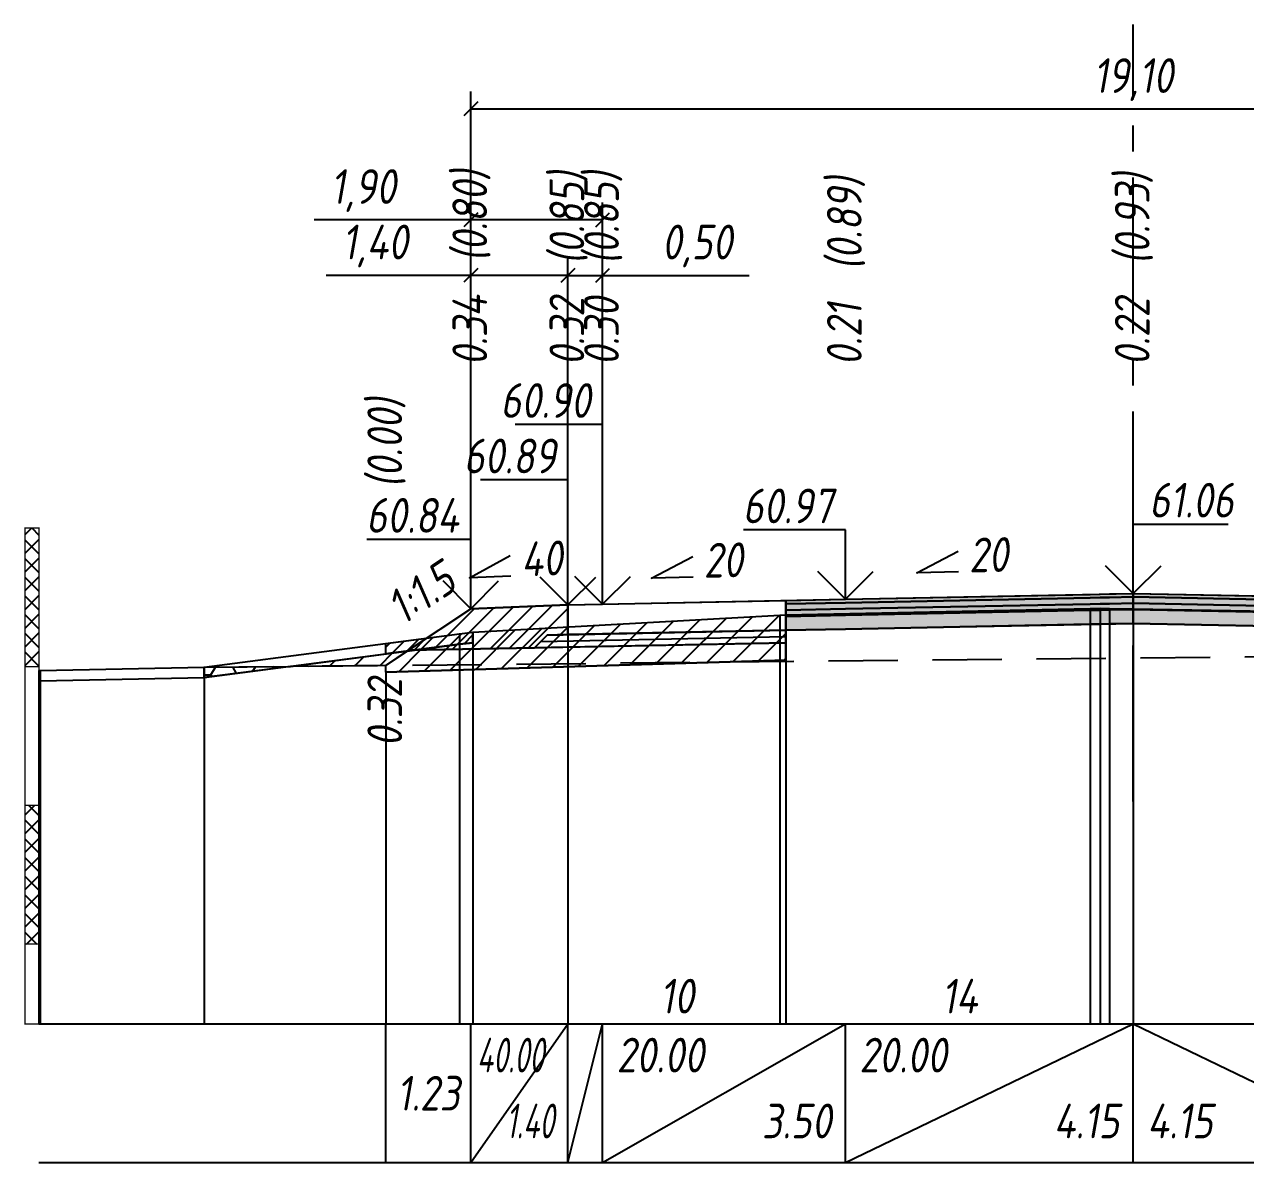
# Model space of a CAD drawing. Extents: x -717 to 1451, y -133302 to 233.
# Drawn here: x 78.9 to 167, y -55537 to -55454.9 of the extents above; entities that cross this region are included whole.
import ezdxf
from ezdxf.enums import TextEntityAlignment as Align

# ---------------------------------------------------------------- set-up
doc = ezdxf.new("R2010")
doc.units = 0
doc.linetypes.add('осевая2', pattern=[1.125, 0.75, -0.125, 0.125, -0.125])
doc.linetypes.add('штриховая', pattern=[0.75, 0.5, -0.25])
for name, color, linetype in [('Интерполированный поперечник', 2, 'Continuous'), ('Код_514', 1, 'Continuous'), ('Контур_0', 7, 'Continuous'), ('Контур_2521', 7, 'Continuous'), ('Контур_2564', 7, 'Continuous'), ('Контур_2660', 7, 'Continuous'), ('Контур_2665', 7, 'Continuous'), ('Контур_400', 7, 'Continuous'), ('Контур_508', 7, 'Continuous'), ('Контур_512', 7, 'Continuous'), ('Контур_513', 7, 'Continuous'), ('Контур_818', 7, 'Continuous'), ('Красный поперечник', 1, 'Continuous'), ('Линейка абсолютных высот', 7, 'Continuous'), ('Объём_2501', 7, 'Continuous'), ('Объём_2564', 7, 'Continuous'), ('Объём_2650', 7, 'Continuous'), ('Объём_2660', 7, 'Continuous'), ('Объём_2661', 7, 'Continuous'), ('Объём_2665', 7, 'Continuous'), ('Объём_2666', 7, 'Continuous'), ('Объём_2667', 7, 'Continuous'), ('Объём_2668', 7, 'Continuous'), ('Объём_2669', 7, 'Continuous'), ('Объём_2675', 7, 'Continuous'), ('Объём_2753', 7, 'Continuous'), ('Ось', 1, 'осевая2'), ('Откосы', 7, 'Continuous'), ('Отметки покрытия', 7, 'Continuous'), ('Рабочие отметки', 7, 'Continuous'), ('Рабочие отметки доп.', 7, 'Continuous'), ('Слои выравнивания', 7, 'Continuous'), ('Таблица', 7, 'Continuous'), ('Уклоны проезжей части', 7, 'Continuous'), ('Черный поперечник', 3, 'Continuous')]:
    doc.layers.add(name, color=color, linetype=linetype)
for name, color, linetype, true_color in [('Контур_2540', 2, 'Continuous', 0xffff00), ('Контур_2560', 2, 'Continuous', 0xffff00), ('Контур_2561', 7, 'Continuous', 0xff8040), ('Контур_2562', 3, 'Continuous', 0x00ff00), ('Контур_2563', 7, 'Continuous', 0xff8000), ('Контур_2570', 7, 'Continuous', 0x80ff00), ('Контур_2725', 7, 'Continuous', 0x323232), ('Контур_2736', 4, 'Continuous', 0x00ffff), ('Контур_2737', 4, 'Continuous', 0x00ffff), ('Контур_2738', 4, 'Continuous', 0x00ffff), ('Контур_2739', 4, 'Continuous', 0x00ffff), ('Контур_2741', 4, 'Continuous', 0x00ffff), ('Контур_2742', 4, 'Continuous', 0x00ffff), ('Контур_2743', 4, 'Continuous', 0x00ffff), ('Контур_2744', 7, 'Continuous', 0xa4ffff), ('Контур_2745', 7, 'Continuous', 0xa4ffff), ('Контур_2747', 4, 'Continuous', 0x00ffff), ('Контур_2748', 4, 'Continuous', 0x00ffff), ('Контур_2749', 4, 'Continuous', 0x00ffff), ('Контур_2750', 4, 'Continuous', 0x00ffff), ('Контур_2751', 4, 'Continuous', 0x00ffff), ('Контур_2752', 4, 'Continuous', 0x00ffff), ('Контур_2760', 7, 'Continuous', 0x323232), ('Контур_2761', 7, 'Continuous', 0x323232), ('Контур_2762', 7, 'Continuous', 0x323232), ('Контур_2763', 7, 'Continuous', 0x323232), ('Контур_402', 7, 'Continuous', 0xff6464), ('Контур_703', 4, 'Continuous', 0x00ffff), ('Контур_705', 4, 'Continuous', 0x00ffff), ('Контур_707', 4, 'Continuous', 0x00ffff), ('Контур_720', 131, 'Continuous', 0xaaffff), ('Объём_2500', 7, 'Continuous', 0xc0c0c0), ('Объём_2520', 7, 'Continuous', 0x80ffff), ('Объём_2540', 2, 'Continuous', 0xffff00), ('Объём_2560', 2, 'Continuous', 0xffff00), ('Объём_2561', 7, 'Continuous', 0xff8040), ('Объём_2562', 3, 'Continuous', 0x00ff00), ('Объём_2563', 7, 'Continuous', 0xff8000), ('Объём_2570', 7, 'Continuous', 0x80ff00), ('Объём_2600', 7, 'Continuous', 0x808000), ('Объём_2746', 2, 'Continuous', 0xffff00)]:
    doc.layers.add(name, color=color, linetype=linetype, true_color=true_color)
doc.styles.get("Standard").update_dxf_attribs({"font": 'txt', "height": 2.5})
doc.styles.add('М', font='romand.shx', dxfattribs={"width": 0.8, "oblique": 10, "height": 2.5})
doc.dimstyles.new('ISO-25', dxfattribs={"dimtxt": 2.5, "dimasz": 2.5, "dimexe": 1.25, "dimexo": 0.625, "dimtad": 1, "dimtxsty": 'Standard', "dimcen": 2.5, "dimadec": 0, "dimazin": 0, "dimtfac": 1, "dimtmove": 0, "dimatfit": 3, "dimfxl": 1, "dimarcsym": 0})
pattern_1 = [(45.0000013, (0, 0), (-0.67351924, 0.673519211), []), (135.0000003, (0, 0), (-0.673519222, -0.67351923), [])]

# ---------------------------------------------------------------- blocks, each defined once
blk = doc.blocks.new('_Oblique')
at = {"color": 0, "linetype": 'ByBlock', "lineweight": -2}
blk.add_line((-0.5, -0.5), (0.5, 0.5), dxfattribs=at)
blk = doc.blocks.new('*D1331')
at = {"color": 0, "lineweight": -2, "transparency": 16777216}
for p, q in [((111.127, -55496.506), (111.127, -55471.786)), ((118.127, -55496.226), (118.127, -55471.786)), ((111.127, -55473.036), (100.688, -55473.036)), ((118.127, -55473.036), (111.127, -55473.036))]:
    blk.add_line(p, q, dxfattribs=at)
at = {"layer": 'Defpoints', "color": 0, "transparency": 16777216}
for p in [(118.127, -55473.036), (118.127, -55496.851), (111.127, -55497.131)]:
    blk.add_point(p, dxfattribs=at)
at = {"color": 0, "lineweight": -2, "transparency": 16777216, "rotation": 180}
blk.add_blockref('_Oblique', (111.127, -55473.036), dxfattribs=at)
at = {"color": 0, "lineweight": -2, "transparency": 16777216}
blk.add_blockref('_Oblique', (118.127, -55473.036), dxfattribs=at)
at = {"color": 0, "transparency": 16777216, "insert": (104.228, -55470.923), "char_height": 2.5, "width": 8.75, "attachment_point": 5, "style": 'М'}
blk.add_mtext('1,40', dxfattribs=at)
blk = doc.blocks.new('*D1333')
at = {"color": 0, "lineweight": -2, "transparency": 16777216}
for p, q in [((118.127, -55496.226), (118.127, -55471.786)), ((120.627, -55496.176), (120.627, -55471.786)), ((118.127, -55473.036), (120.627, -55473.036)), ((120.627, -55473.036), (131.201, -55473.036))]:
    blk.add_line(p, q, dxfattribs=at)
at = {"layer": 'Defpoints', "color": 0, "transparency": 16777216}
for p in [(120.627, -55473.036), (118.127, -55496.851), (120.627, -55496.801)]:
    blk.add_point(p, dxfattribs=at)
at = {"color": 0, "lineweight": -2, "transparency": 16777216, "rotation": 180}
blk.add_blockref('_Oblique', (118.127, -55473.036), dxfattribs=at)
at = {"color": 0, "lineweight": -2, "transparency": 16777216}
blk.add_blockref('_Oblique', (120.627, -55473.036), dxfattribs=at)
at = {"color": 0, "transparency": 16777216, "insert": (127.44, -55470.923), "char_height": 2.5, "width": 9.16667, "attachment_point": 5, "style": 'М'}
blk.add_mtext('0,50', dxfattribs=at)
blk = doc.blocks.new('*D1336')
at = {"color": 0, "lineweight": -2, "transparency": 16777216}
for p, q in [((111.127, -55496.506), (111.127, -55467.786)), ((120.627, -55496.176), (120.627, -55467.786)), ((111.127, -55469.036), (99.836, -55469.036)), ((120.627, -55469.036), (111.127, -55469.036))]:
    blk.add_line(p, q, dxfattribs=at)
at = {"layer": 'Defpoints', "color": 0, "transparency": 16777216}
for p in [(120.627, -55469.036), (120.627, -55496.801), (111.127, -55497.131)]:
    blk.add_point(p, dxfattribs=at)
at = {"color": 0, "lineweight": -2, "transparency": 16777216, "rotation": 180}
blk.add_blockref('_Oblique', (111.127, -55469.036), dxfattribs=at)
at = {"color": 0, "lineweight": -2, "transparency": 16777216}
blk.add_blockref('_Oblique', (120.627, -55469.036), dxfattribs=at)
at = {"color": 0, "transparency": 16777216, "insert": (103.376, -55466.923), "char_height": 2.5, "width": 8.75, "attachment_point": 5, "style": 'М'}
blk.add_mtext('1,90', dxfattribs=at)
blk = doc.blocks.new('*D1337')
at = {"color": 0, "lineweight": -2, "transparency": 16777216}
for p, q in [((111.127, -55496.506), (111.127, -55459.786)), ((206.627, -55496.506), (206.627, -55459.786)), ((111.127, -55461.036), (206.627, -55461.036))]:
    blk.add_line(p, q, dxfattribs=at)
at = {"layer": 'Defpoints', "color": 0, "transparency": 16777216}
for p in [(206.627, -55461.036), (111.127, -55497.131), (206.627, -55497.131)]:
    blk.add_point(p, dxfattribs=at)
at = {"color": 0, "lineweight": -2, "transparency": 16777216, "rotation": 180}
blk.add_blockref('_Oblique', (111.127, -55461.036), dxfattribs=at)
at = {"color": 0, "lineweight": -2, "transparency": 16777216}
blk.add_blockref('_Oblique', (206.627, -55461.036), dxfattribs=at)
at = {"color": 0, "transparency": 16777216, "insert": (158.877, -55458.923), "char_height": 2.5, "width": 10.41667, "attachment_point": 5, "style": 'М'}
blk.add_mtext('19,10', dxfattribs=at)

msp = doc.modelspace()

# ---------------------------------------------------------------- hatches: boundary and pattern name
at = {"layer": 'Линейка абсолютных высот'}
h = msp.add_hatch(dxfattribs=at)
h.set_pattern_fill('ANSI37', scale=0.3, style=0)
h.set_pattern_definition(pattern_1)
h.paths.add_polyline_path([(80, -55501.249), (80, -55491.249), (79, -55491.249), (79, -55501.249)])
h = msp.add_hatch(dxfattribs=at)
h.set_pattern_fill('ANSI37', scale=0.3, style=0)
h.set_pattern_definition(pattern_1)
h.paths.add_polyline_path([(80, -55521.249), (80, -55511.249), (79, -55511.249), (79, -55521.249)])
at = {"layer": 'Объём_2563'}
h = msp.add_hatch(dxfattribs=at)
h.set_pattern_fill('ANSI31', color=256, scale=0.3)
h.paths.add_polyline_path([(111.127, -55497.068), (118.127, -55496.788), (118.127, -55498.938), (116.627, -55498.968), (115.709, -55499.887), (106.627, -55500.068)])
at = {"layer": 'Объём_2570'}
h = msp.add_hatch(dxfattribs=at)
h.set_pattern_fill('ANSI31', color=256, scale=0.2)
h.paths.add_polyline_path([(111.276, -55499.519), (110.3, -55499.629), (105, -55500.323), (105, -55499.573), (110.3, -55498.879), (111.276, -55498.769)])
at = {"layer": 'Объём_2600'}
h = msp.add_hatch(dxfattribs=at)
h.set_pattern_fill('ANSI31', color=6, scale=0.4)
h.paths.add_polyline_path([(133.408, -55497.523), (133.84, -55497.508), (133.84, -55500.774), (105, -55501.64), (105, -55501.153), (98.123, -55501.223), (110.3, -55499.629), (111.276, -55499.519), (111.276, -55498.769)])
h = msp.add_hatch(dxfattribs=at)
h.set_pattern_fill('HONEY', color=5, scale=0.3)
h.paths.add_polyline_path([(91.912, -55502.036), (91.912, -55501.286), (98.123, -55501.223)])
at = {"layer": 'Слои выравнивания'}
for color, points in [(2, [(133.84, -55496.474), (138.127, -55496.388), (155.766, -55496.035), (156.485, -55496.021), (157.159, -55496.008), (158.877, -55495.973), (158.877, -55496.223), (157.159, -55496.258), (156.485, -55496.271), (155.766, -55496.285), (138.127, -55496.638), (133.84, -55496.724)]), (2, [(158.877, -55495.973), (178.563, -55496.367), (178.563, -55496.617), (158.877, -55496.223)]), (3, [(133.84, -55496.724), (138.127, -55496.638), (155.766, -55496.285), (156.485, -55496.271), (157.159, -55496.258), (158.877, -55496.223), (158.877, -55496.673), (157.159, -55496.708), (156.485, -55496.721), (155.766, -55496.735), (138.127, -55497.088), (133.84, -55497.174)]), (4, [(133.84, -55497.174), (138.127, -55497.088), (155.766, -55496.735), (156.485, -55496.721), (157.159, -55496.708), (158.877, -55496.673), (158.877, -55497.123), (157.159, -55497.158), (156.485, -55497.171), (155.766, -55497.185), (138.127, -55497.538), (133.84, -55497.624)]), (3, [(158.877, -55496.223), (178.563, -55496.617), (178.563, -55497.067), (158.877, -55496.673)]), (4, [(158.877, -55496.673), (178.563, -55497.067), (178.563, -55497.517), (158.877, -55497.123)]), (5, [(133.84, -55497.624), (138.127, -55497.538), (155.766, -55497.185), (156.485, -55497.171), (157.159, -55497.158), (158.877, -55497.123), (158.877, -55498.123), (157.159, -55498.158), (156.485, -55498.171), (155.766, -55498.185), (138.127, -55498.538), (133.84, -55498.624)]), (5, [(158.877, -55497.123), (178.563, -55497.517), (178.563, -55498.517), (158.877, -55498.123)])]:
    msp.add_hatch(color=color, dxfattribs=at).paths.add_polyline_path(points)

# ---------------------------------------------------------------- linework, layer by layer
at = {"layer": 'Интерполированный поперечник', "linetype": 'штриховая', "ltscale": 10, "flags": 128}
msp.add_lwpolyline([(91.912, -55501.286), (207.706, -55500.114)], dxfattribs=at)
at = {"layer": 'Код_514'}
for p, q in [((105, -55537), (105, -55527)), ((111.127, -55537), (111.127, -55527)), ((111.127, -55537), (118.127, -55527)), ((118.127, -55537), (118.127, -55527)), ((118.127, -55537), (120.627, -55527)), ((120.627, -55537), (120.627, -55527)), ((120.627, -55537), (138.127, -55527)), ((138.127, -55537), (138.127, -55527)), ((138.127, -55537), (158.877, -55527)), ((158.877, -55537), (158.877, -55527)), ((158.877, -55527), (179.627, -55537))]:
    msp.add_line(p, q, dxfattribs=at)
at = {"layer": 'Контур_0', "flags": 128}
for points in [[(120.627, -55498.888), (118.127, -55498.938), (118.127, -55496.788), (133.84, -55496.474), (133.84, -55498.624), (120.627, -55498.888), (120.627, -55498.888)], [(111.127, -55497.068), (105, -55501.153), (105, -55501.153), (105, -55501.153), (105, -55501.153), (105, -55501.153), (105, -55501.153), (105, -55501.153), (105, -55501.153), (105, -55501.153), (105, -55501.153), (105, -55501.153), (105, -55501.153), (105, -55501.153), (105, -55501.153), (105, -55501.153)], [(111.127, -55497.068), (105, -55501.153), (105, -55501.153), (105, -55501.153), (105, -55501.153), (105, -55501.153), (105, -55501.153), (105, -55501.153), (105, -55501.153), (105, -55501.153), (105, -55501.153), (105, -55501.153), (105, -55501.153), (105, -55501.153), (105, -55501.153), (105, -55501.153), (105, -55501.153), (105, -55501.153), (105, -55501.153), (105, -55501.153), (105, -55501.153), (105, -55501.153), (105, -55501.153), (105, -55501.153), (105, -55501.153), (105, -55501.153), (105, -55501.153), (105, -55501.153), (105, -55501.153), (105, -55501.153)], [(116.627, -55498.968), (133.84, -55498.624), (133.84, -55499.524), (115.709, -55499.887), (116.627, -55498.968), (116.627, -55498.968)], [(106.627, -55500.068), (115.709, -55499.887), (116.627, -55498.968), (118.127, -55498.938)]]:
    msp.add_lwpolyline(points, dxfattribs=at)
at = {"layer": 'Контур_2521', "color": 250, "flags": 128}
msp.add_lwpolyline([(116.168, -55499.427), (133.84, -55499.074)], dxfattribs=at)
at = {"layer": 'Контур_2540', "flags": 128}
msp.add_lwpolyline([(106.627, -55500.068), (133.84, -55499.524), (133.84, -55500.774), (105, -55501.64), (105, -55501.153), (106.627, -55500.068), (106.627, -55500.068)], dxfattribs=at)
at = {"layer": 'Контур_2560', "flags": 128}
msp.add_lwpolyline([(111.127, -55497.068), (111.127, -55497.068), (111.127, -55497.068), (118.127, -55496.788)], dxfattribs=at)
at = {"layer": 'Контур_2561', "flags": 128}
msp.add_lwpolyline([(118.127, -55496.788), (118.127, -55496.788), (111.127, -55497.068), (111.127, -55497.068), (118.127, -55496.788)], dxfattribs=at)
at = {"layer": 'Контур_2562', "flags": 128}
msp.add_lwpolyline([(111.127, -55497.068), (111.127, -55497.068), (111.127, -55497.068), (111.127, -55497.068), (111.127, -55497.068)], dxfattribs=at)
at = {"layer": 'Контур_2563', "flags": 128}
msp.add_lwpolyline([(111.127, -55497.068), (118.127, -55496.788), (118.127, -55498.938), (116.627, -55498.968), (115.709, -55499.887), (106.627, -55500.068), (111.127, -55497.068), (111.127, -55497.068)], dxfattribs=at)
at = {"layer": 'Контур_2564', "flags": 128}
msp.add_lwpolyline([(111.127, -55497.068), (118.127, -55496.788)], dxfattribs=at)
at = {"layer": 'Контур_2570', "flags": 128}
msp.add_lwpolyline([(80, -55502.27), (80.095, -55502.269), (91.912, -55502.036), (91.912, -55502.036), (110.3, -55499.629), (111.276, -55499.519), (111.276, -55498.769), (133.408, -55497.523), (133.84, -55497.508), (155.766, -55497.049), (156.485, -55497.034), (157.159, -55497.046), (158.877, -55497.075), (178.563, -55497.412), (199.196, -55498.607), (199.667, -55498.638), (199.667, -55499.388), (200.04, -55499.518), (207.706, -55500.864), (207.706, -55500.864), (215.719, -55500.188), (258.156, -55497.725), (260.161, -55497.913), (261.694, -55498.02)], dxfattribs=at)
at = {"layer": 'Контур_2660', "flags": 128}
msp.add_lwpolyline([(105, -55501.64), (133.84, -55500.774)], dxfattribs=at)
at = {"layer": 'Контур_2665', "flags": 128}
msp.add_lwpolyline([(111.127, -55497.068), (111.127, -55497.068)], dxfattribs=at)
at = {"layer": 'Контур_2725', "flags": 128}
msp.add_lwpolyline([(133.84, -55498.624), (138.127, -55498.538), (155.766, -55498.185), (156.485, -55498.171), (157.159, -55498.158), (158.877, -55498.123), (178.563, -55498.517)], dxfattribs=at)
at = {"layer": 'Контур_2736', "flags": 128}
msp.add_lwpolyline([(111.127, -55497.068), (105, -55501.153)], dxfattribs=at)
at = {"layer": 'Контур_2737', "flags": 128}
msp.add_lwpolyline([(105, -55501.153), (105, -55501.153)], dxfattribs=at)
at = {"layer": 'Контур_2738', "flags": 128}
msp.add_lwpolyline([(105, -55501.153), (105, -55501.153)], dxfattribs=at)
at = {"layer": 'Контур_2739', "flags": 128}
msp.add_lwpolyline([(105, -55501.153), (105, -55501.153)], dxfattribs=at)
at = {"layer": 'Контур_2741', "flags": 128}
msp.add_lwpolyline([(105, -55501.153), (105, -55501.153)], dxfattribs=at)
at = {"layer": 'Контур_2742', "flags": 128}
msp.add_lwpolyline([(105, -55501.153), (105, -55501.153)], dxfattribs=at)
at = {"layer": 'Контур_2743', "flags": 128}
msp.add_lwpolyline([(105, -55501.153), (105, -55501.153)], dxfattribs=at)
at = {"layer": 'Контур_2744', "flags": 128}
msp.add_lwpolyline([(105, -55501.153), (105, -55501.153)], dxfattribs=at)
msp.add_lwpolyline([(105, -55501.153), (105, -55501.153)], dxfattribs=at)
msp.add_lwpolyline([(105, -55501.153), (105, -55501.153)], dxfattribs=at)
msp.add_lwpolyline([(105, -55501.153), (105, -55501.153)], dxfattribs=at)
msp.add_lwpolyline([(105, -55501.153), (105, -55501.153)], dxfattribs=at)
msp.add_lwpolyline([(105, -55501.153), (105, -55501.153)], dxfattribs=at)
at = {"layer": 'Контур_2745', "flags": 128}
msp.add_lwpolyline([(105, -55501.153), (105, -55501.153)], dxfattribs=at)
msp.add_lwpolyline([(105, -55501.153), (105, -55501.153)], dxfattribs=at)
msp.add_lwpolyline([(105, -55501.153), (105, -55501.153)], dxfattribs=at)
msp.add_lwpolyline([(105, -55501.153), (105, -55501.153)], dxfattribs=at)
msp.add_lwpolyline([(105, -55501.153), (105, -55501.153)], dxfattribs=at)
msp.add_lwpolyline([(105, -55501.153), (105, -55501.153)], dxfattribs=at)
at = {"layer": 'Контур_2747', "flags": 128}
msp.add_lwpolyline([(105, -55501.153), (105, -55501.153)], dxfattribs=at)
at = {"layer": 'Контур_2748', "flags": 128}
msp.add_lwpolyline([(105, -55501.153), (105, -55501.153)], dxfattribs=at)
at = {"layer": 'Контур_2749', "flags": 128}
msp.add_lwpolyline([(105, -55501.153), (105, -55501.153)], dxfattribs=at)
at = {"layer": 'Контур_2750', "flags": 128}
msp.add_lwpolyline([(105, -55501.153), (105, -55501.153)], dxfattribs=at)
at = {"layer": 'Контур_2751', "flags": 128}
msp.add_lwpolyline([(105, -55501.153), (105, -55501.153)], dxfattribs=at)
at = {"layer": 'Контур_2752', "flags": 128}
msp.add_lwpolyline([(105, -55501.153), (105, -55501.153)], dxfattribs=at)
at = {"layer": 'Контур_2760', "flags": 128}
msp.add_lwpolyline([(133.84, -55496.474), (138.127, -55496.388), (155.766, -55496.035), (156.485, -55496.021), (157.159, -55496.008), (158.877, -55495.973), (178.563, -55496.367)], dxfattribs=at)
at = {"layer": 'Контур_2761', "flags": 128}
msp.add_lwpolyline([(133.84, -55496.724), (138.127, -55496.638), (155.766, -55496.285), (156.485, -55496.271), (157.159, -55496.258), (158.877, -55496.223), (178.563, -55496.617)], dxfattribs=at)
at = {"layer": 'Контур_2762', "flags": 128}
msp.add_lwpolyline([(133.84, -55497.174), (138.127, -55497.088), (155.766, -55496.735), (156.485, -55496.721), (157.159, -55496.708), (158.877, -55496.673), (178.563, -55497.067)], dxfattribs=at)
at = {"layer": 'Контур_2763', "flags": 128}
msp.add_lwpolyline([(133.84, -55497.624), (138.127, -55497.538), (155.766, -55497.185), (156.485, -55497.171), (157.159, -55497.158), (158.877, -55497.123), (178.563, -55497.517)], dxfattribs=at)
at = {"layer": 'Контур_400', "flags": 128}
for points in [[(118.127, -55496.788), (120.627, -55496.738), (120.627, -55496.738), (120.627, -55496.738), (120.627, -55496.738), (120.627, -55496.738), (120.627, -55496.738), (138.127, -55496.388), (158.877, -55495.973)], [(158.877, -55495.973), (179.627, -55496.388), (197.127, -55496.738), (197.127, -55496.738), (197.127, -55496.738), (197.127, -55496.738), (197.127, -55496.738), (197.127, -55496.738), (199.627, -55496.788)]]:
    msp.add_lwpolyline(points, dxfattribs=at)
at = {"layer": 'Контур_402', "flags": 128}
msp.add_lwpolyline([(105, -55501.64), (133.84, -55500.774), (133.84, -55498.624), (158.877, -55498.123), (178.563, -55498.517), (178.563, -55500.614), (213.519, -55501.663)], dxfattribs=at)
at = {"layer": 'Контур_508', "flags": 128}
msp.add_lwpolyline([(105, -55501.64), (133.84, -55500.774), (133.84, -55498.624), (158.877, -55498.123), (178.563, -55498.517), (178.563, -55500.614), (213.519, -55501.663), (221.525, -55507), (223.525, -55507), (236.694, -55498.221)], dxfattribs=at)
at = {"layer": 'Контур_512', "flags": 128}
msp.add_lwpolyline([(105, -55501.64), (133.84, -55500.774)], dxfattribs=at)
at = {"layer": 'Контур_513', "flags": 128}
msp.add_lwpolyline([(105, -55501.64), (133.84, -55500.774), (133.84, -55498.624), (158.877, -55498.123), (178.563, -55498.517), (178.563, -55500.614), (213.519, -55501.663), (221.525, -55507), (223.525, -55507), (236.694, -55498.221)], dxfattribs=at)
at = {"layer": 'Контур_703', "flags": 128}
for points in [[(111.127, -55497.068), (105, -55501.153)], [(105, -55501.153), (105, -55501.153)]]:
    msp.add_lwpolyline(points, dxfattribs=at)
at = {"layer": 'Контур_705', "flags": 128}
msp.add_lwpolyline([(105, -55501.153), (105, -55501.153)], dxfattribs=at)
at = {"layer": 'Контур_707', "flags": 128}
msp.add_lwpolyline([(105, -55501.153), (105, -55501.153)], dxfattribs=at)
at = {"layer": 'Контур_720', "flags": 128}
msp.add_lwpolyline([(105, -55501.153), (105, -55501.153)], dxfattribs=at)
at = {"layer": 'Контур_818', "flags": 128}
msp.add_lwpolyline([(105, -55500.323), (110.3, -55499.629), (111.276, -55499.519), (111.276, -55498.769), (133.408, -55497.523), (133.84, -55497.508), (155.766, -55497.049), (156.485, -55497.034), (157.159, -55497.046), (158.877, -55497.075), (178.563, -55497.412), (199.196, -55498.607), (199.667, -55498.638), (199.667, -55499.388), (200.04, -55499.518), (207.706, -55500.864), (207.706, -55500.864), (215.719, -55500.188), (236.694, -55498.971)], dxfattribs=at)
at = {"layer": 'Красный поперечник'}
for p, q in [((138.127, -55496.388), (158.877, -55495.973)), ((158.877, -55495.973), (179.627, -55496.388)), ((111.127, -55497.068), (118.127, -55496.788)), ((118.127, -55496.788), (120.627, -55496.738)), ((120.627, -55496.738), (138.127, -55496.388)), ((105, -55501.153), (111.127, -55497.068)), ((133.84, -55500.774), (133.84, -55527)), ((105, -55501.64), (105, -55527))]:
    msp.add_line(p, q, dxfattribs=at)
at = {"layer": 'Линейка абсолютных высот', "color": 7, "const_width": 0.1, "flags": 128}
for points in [[(80, -55501.249), (80, -55491.249), (79, -55491.249), (79, -55501.249), (80, -55501.249)], [(80, -55511.249), (80, -55501.249), (79, -55501.249), (79, -55511.249), (80, -55511.249)], [(80, -55521.249), (80, -55511.249), (79, -55511.249), (79, -55521.249), (80, -55521.249)], [(80, -55527), (80, -55521.249), (79, -55521.249), (79, -55527), (80, -55527)]]:
    msp.add_lwpolyline(points, dxfattribs=at)
at = {"layer": 'Объём_2500', "flags": 128}
msp.add_lwpolyline([(120.627, -55498.888), (118.127, -55498.938), (118.127, -55496.788), (133.84, -55496.474), (133.84, -55498.624), (120.627, -55498.888), (120.627, -55498.888)], dxfattribs=at)
at = {"layer": 'Объём_2501', "flags": 128}
for points in [[(118.127, -55496.788), (120.627, -55496.738), (120.627, -55496.738), (120.627, -55496.738), (120.627, -55496.738), (120.627, -55496.738), (120.627, -55496.738), (138.127, -55496.388), (158.877, -55495.973)], [(158.877, -55495.973), (179.627, -55496.388), (197.127, -55496.738), (197.127, -55496.738), (197.127, -55496.738), (197.127, -55496.738), (197.127, -55496.738), (197.127, -55496.738), (199.627, -55496.788)]]:
    msp.add_lwpolyline(points, dxfattribs=at)
at = {"layer": 'Объём_2520', "color": 250, "flags": 128}
msp.add_lwpolyline([(116.627, -55498.968), (133.84, -55498.624), (133.84, -55499.524), (115.709, -55499.887), (116.627, -55498.968), (116.627, -55498.968)], dxfattribs=at)
at = {"layer": 'Объём_2540', "flags": 128}
msp.add_lwpolyline([(106.627, -55500.068), (133.84, -55499.524), (133.84, -55500.774), (105, -55501.64), (105, -55501.153), (106.627, -55500.068), (106.627, -55500.068)], dxfattribs=at)
at = {"layer": 'Объём_2560', "flags": 128}
msp.add_lwpolyline([(111.127, -55497.068), (111.127, -55497.068), (111.127, -55497.068), (118.127, -55496.788)], dxfattribs=at)
at = {"layer": 'Объём_2561', "flags": 128}
msp.add_lwpolyline([(118.127, -55496.788), (118.127, -55496.788), (111.127, -55497.068), (111.127, -55497.068), (118.127, -55496.788)], dxfattribs=at)
at = {"layer": 'Объём_2562', "flags": 128}
msp.add_lwpolyline([(111.127, -55497.068), (111.127, -55497.068), (111.127, -55497.068), (111.127, -55497.068), (111.127, -55497.068)], dxfattribs=at)
at = {"layer": 'Объём_2563', "color": 250, "flags": 128}
msp.add_lwpolyline([(111.127, -55497.068), (118.127, -55496.788), (118.127, -55498.938), (116.627, -55498.968), (115.709, -55499.887), (106.627, -55500.068), (111.127, -55497.068), (111.127, -55497.068)], dxfattribs=at)
at = {"layer": 'Объём_2564', "flags": 128}
msp.add_lwpolyline([(111.127, -55497.068), (118.127, -55496.788)], dxfattribs=at)
at = {"layer": 'Объём_2570', "flags": 128}
msp.add_lwpolyline([(111.276, -55499.519), (110.3, -55499.629), (105, -55500.323), (105, -55499.573), (110.3, -55498.879), (111.276, -55498.769), (111.276, -55499.519), (111.276, -55499.519)], dxfattribs=at)
at = {"layer": 'Объём_2600', "color": 5, "flags": 128}
msp.add_lwpolyline([(91.912, -55502.036), (91.912, -55501.286), (98.123, -55501.223), (91.912, -55502.036), (91.912, -55502.036)], dxfattribs=at)
at = {"layer": 'Объём_2650', "color": 6, "flags": 128}
msp.add_lwpolyline([(133.408, -55497.523), (133.84, -55497.508), (133.84, -55500.774), (105, -55501.64), (105, -55501.153), (98.123, -55501.223), (110.3, -55499.629), (111.276, -55499.519), (111.276, -55498.769), (133.408, -55497.523), (133.408, -55497.523)], dxfattribs=at)
at = {"layer": 'Объём_2660', "flags": 128}
msp.add_lwpolyline([(105, -55501.64), (133.84, -55500.774)], dxfattribs=at)
at = {"layer": 'Объём_2661', "flags": 128}
msp.add_lwpolyline([(111.127, -55497.068), (105, -55501.153)], dxfattribs=at)
at = {"layer": 'Объём_2665', "flags": 128}
msp.add_lwpolyline([(111.127, -55497.068), (111.127, -55497.068)], dxfattribs=at)
at = {"layer": 'Объём_2666', "flags": 128}
msp.add_lwpolyline([(111.127, -55497.068), (105, -55501.153)], dxfattribs=at)
at = {"layer": 'Объём_2667', "flags": 128}
msp.add_lwpolyline([(105, -55501.153), (105, -55501.153)], dxfattribs=at)
msp.add_lwpolyline([(105, -55501.153), (105, -55501.153)], dxfattribs=at)
at = {"layer": 'Объём_2668', "flags": 128}
msp.add_lwpolyline([(105, -55501.153), (105, -55501.153)], dxfattribs=at)
msp.add_lwpolyline([(105, -55501.153), (105, -55501.153)], dxfattribs=at)
at = {"layer": 'Объём_2669', "flags": 128}
msp.add_lwpolyline([(105, -55501.153), (105, -55501.153)], dxfattribs=at)
msp.add_lwpolyline([(105, -55501.153), (105, -55501.153)], dxfattribs=at)
at = {"layer": 'Объём_2675', "flags": 128}
msp.add_lwpolyline([(105, -55501.153), (105, -55501.153)], dxfattribs=at)
msp.add_lwpolyline([(105, -55501.153), (105, -55501.153)], dxfattribs=at)
msp.add_lwpolyline([(105, -55501.153), (105, -55501.153)], dxfattribs=at)
msp.add_lwpolyline([(105, -55501.153), (105, -55501.153)], dxfattribs=at)
msp.add_lwpolyline([(105, -55501.153), (105, -55501.153)], dxfattribs=at)
msp.add_lwpolyline([(105, -55501.153), (105, -55501.153)], dxfattribs=at)
msp.add_lwpolyline([(105, -55501.153), (105, -55501.153)], dxfattribs=at)
msp.add_lwpolyline([(105, -55501.153), (105, -55501.153)], dxfattribs=at)
msp.add_lwpolyline([(105, -55501.153), (105, -55501.153)], dxfattribs=at)
msp.add_lwpolyline([(105, -55501.153), (105, -55501.153)], dxfattribs=at)
msp.add_lwpolyline([(105, -55501.153), (105, -55501.153)], dxfattribs=at)
msp.add_lwpolyline([(105, -55501.153), (105, -55501.153)], dxfattribs=at)
at = {"layer": 'Объём_2746', "flags": 128}
msp.add_lwpolyline([(110.3, -55499.629), (111.276, -55499.519), (111.276, -55498.769), (133.408, -55497.523), (133.84, -55497.508), (133.84, -55500.774), (105, -55501.64), (105, -55501.153), (106.55, -55500.12), (110.3, -55499.629), (110.3, -55499.629)], dxfattribs=at)
at = {"layer": 'Объём_2753', "flags": 128}
msp.add_lwpolyline([(133.84, -55496.474), (133.84, -55496.474)], dxfattribs=at)
at = {"layer": 'Ось', "ltscale": 15}
msp.add_line((158.877, -55510.971), (158.877, -55454.944), dxfattribs=at)
at = {"layer": 'Откосы', "color": 1, "flags": 128}
for points in [[(114.019, -55494.732), (111.022, -55494.852), (113.959, -55493.233)], [(127.152, -55494.797), (124.152, -55494.857), (127.122, -55493.297)], [(146.277, -55494.414), (143.277, -55494.474), (146.247, -55492.914)]]:
    msp.add_lwpolyline(points, dxfattribs=at)
at = {"layer": 'Отметки покрытия', "color": 1}
for p, q in [((120.627, -55483.788), (114.327, -55483.788)), ((120.627, -55496.738), (120.627, -55483.788)), ((118.127, -55487.788), (111.827, -55487.788)), ((118.127, -55496.788), (118.127, -55487.788)), ((138.127, -55491.388), (130.777, -55491.388)), ((138.127, -55496.388), (138.127, -55491.388)), ((158.877, -55495.973), (158.877, -55490.973)), ((158.877, -55490.973), (165.727, -55490.973)), ((111.127, -55492.068), (103.627, -55492.068)), ((111.127, -55497.068), (111.127, -55492.068)), ((138.127, -55496.388), (136.127, -55494.388)), ((138.127, -55496.388), (140.127, -55494.388)), ((158.877, -55495.973), (156.877, -55493.973)), ((158.877, -55495.973), (160.877, -55493.973)), ((111.127, -55497.068), (109.127, -55495.068)), ((111.127, -55497.068), (113.127, -55495.068)), ((118.127, -55496.788), (116.127, -55494.788)), ((118.127, -55496.788), (120.127, -55494.788)), ((120.627, -55496.738), (118.627, -55494.738)), ((120.627, -55496.738), (122.627, -55494.738))]:
    msp.add_line(p, q, dxfattribs=at)
at = {"layer": 'Слои выравнивания'}
for p, q in [((158.877, -55495.973), (158.877, -55527)), ((118.127, -55496.788), (118.127, -55527)), ((133.84, -55496.474), (133.84, -55527))]:
    msp.add_line(p, q, dxfattribs=at)
at = {"layer": 'Слои выравнивания', "color": 2, "flags": 128}
for points in [[(133.84, -55496.474), (138.127, -55496.388), (155.766, -55496.035), (156.485, -55496.021), (157.159, -55496.008), (158.877, -55495.973), (158.877, -55496.223), (157.159, -55496.258), (156.485, -55496.271), (155.766, -55496.285), (138.127, -55496.638), (133.84, -55496.724)], [(158.877, -55495.973), (178.563, -55496.367), (178.563, -55496.617), (158.877, -55496.223)]]:
    msp.add_lwpolyline(points, close=True, dxfattribs=at)
at = {"layer": 'Слои выравнивания', "color": 3, "flags": 128}
for points in [[(133.84, -55496.724), (138.127, -55496.638), (155.766, -55496.285), (156.485, -55496.271), (157.159, -55496.258), (158.877, -55496.223), (158.877, -55496.673), (157.159, -55496.708), (156.485, -55496.721), (155.766, -55496.735), (138.127, -55497.088), (133.84, -55497.174)], [(158.877, -55496.223), (178.563, -55496.617), (178.563, -55497.067), (158.877, -55496.673)]]:
    msp.add_lwpolyline(points, close=True, dxfattribs=at)
at = {"layer": 'Слои выравнивания', "color": 4, "flags": 128}
for points in [[(133.84, -55497.174), (138.127, -55497.088), (155.766, -55496.735), (156.485, -55496.721), (157.159, -55496.708), (158.877, -55496.673), (158.877, -55497.123), (157.159, -55497.158), (156.485, -55497.171), (155.766, -55497.185), (138.127, -55497.538), (133.84, -55497.624)], [(158.877, -55496.673), (178.563, -55497.067), (178.563, -55497.517), (158.877, -55497.123)]]:
    msp.add_lwpolyline(points, close=True, dxfattribs=at)
at = {"layer": 'Слои выравнивания', "color": 5, "flags": 128}
for points in [[(133.84, -55497.624), (138.127, -55497.538), (155.766, -55497.185), (156.485, -55497.171), (157.159, -55497.158), (158.877, -55497.123), (158.877, -55498.123), (157.159, -55498.158), (156.485, -55498.171), (155.766, -55498.185), (138.127, -55498.538), (133.84, -55498.624)], [(158.877, -55497.123), (178.563, -55497.517), (178.563, -55498.517), (158.877, -55498.123)]]:
    msp.add_lwpolyline(points, close=True, dxfattribs=at)
at = {"layer": 'Таблица'}
for p, q in [((80, -55527), (261.694, -55527)), ((80, -55537), (261.694, -55537))]:
    msp.add_line(p, q, dxfattribs=at)
at = {"layer": 'Черный поперечник', "color": 7}
for p, q in [((155.766, -55497.049), (155.766, -55527)), ((156.485, -55497.034), (156.485, -55527)), ((157.159, -55497.046), (157.159, -55527)), ((133.408, -55497.523), (133.408, -55527)), ((133.84, -55497.508), (133.84, -55527)), ((158.877, -55497.075), (158.877, -55527)), ((111.276, -55498.769), (111.276, -55527)), ((110.3, -55498.879), (110.3, -55527)), ((91.912, -55501.286), (91.912, -55527)), ((80, -55501.52), (80, -55527)), ((80.095, -55501.519), (80.095, -55527))]:
    msp.add_line(p, q, dxfattribs=at)
at = {"layer": 'Черный поперечник', "flags": 128}
msp.add_lwpolyline([(80, -55501.52), (80.095, -55501.519), (91.912, -55501.286), (110.3, -55498.879), (111.276, -55498.769), (133.408, -55497.523), (133.84, -55497.508), (155.766, -55497.049), (156.485, -55497.034), (157.159, -55497.046), (158.877, -55497.075), (178.563, -55497.412), (199.196, -55498.607), (199.667, -55498.638), (200.04, -55498.768), (207.706, -55500.114), (215.719, -55499.438), (258.156, -55496.975), (260.161, -55497.163), (261.694, -55497.27)], dxfattribs=at)

# ---------------------------------------------------------------- texts
at = {"layer": 'Код_514', "style": 'М', "oblique": 10}
for s, width, p in [('40.00', 0.6, (111.551, -55528)), ('20.00', 0.8, (121.627, -55528)), ('20.00', 0.8, (139.127, -55528))]:
    msp.add_text(s, height=2.5, dxfattribs=dict(at, width=width)).set_placement(p, align=Align.TOP_LEFT)
at = {"layer": 'Код_514', "style": 'М', "oblique": 10, "width": 0.8}
msp.add_text('1.23', height=2.5, dxfattribs=at).set_placement((108.064, -55532), align=Align.MIDDLE_CENTER)
at = {"layer": 'Код_514', "style": 'М', "oblique": 10}
for s, width, p in [('1.40', 0.6, (117.127, -55536)), ('3.50', 0.8, (137.127, -55536)), ('4.15', 0.8, (157.877, -55536))]:
    msp.add_text(s, height=2.5, dxfattribs=dict(at, width=width)).set_placement(p, align=Align.BOTTOM_RIGHT)
at = {"layer": 'Код_514', "style": 'М', "oblique": 10, "width": 0.8}
msp.add_text('4.15', height=2.5, dxfattribs=at).set_placement((159.877, -55536), align=Align.BOTTOM_LEFT)
at = {"layer": 'Отметки покрытия', "color": 1, "style": 'М', "oblique": 10, "width": 0.8}
for s, p in [('60.90', (119.768, -55484.057)), ('60.89', (117.268, -55488.057)), ('60.84', (110.268, -55492.337)), ('60.97', (137.268, -55491.657))]:
    msp.add_text(s, height=2.5, dxfattribs=at).set_placement(p, align=Align.BOTTOM_RIGHT)
msp.add_text('61.06', height=2.5, dxfattribs=at).set_placement((160.018, -55491.242), align=Align.BOTTOM_LEFT)
at = {"layer": 'Рабочие отметки', "color": 1, "style": 'М', "oblique": 10, "width": 0.8}
for s, p in [('0.34', (111.049, -55479.538)), ('0.32', (118.049, -55479.538)), ('0.30', (120.549, -55479.538)), ('0.21', (138.049, -55479.538)), ('0.22', (158.799, -55479.538))]:
    msp.add_text(s, height=2.5, rotation=90, dxfattribs=at).set_placement(p, align=Align.MIDDLE_LEFT)
msp.add_text('0.32', height=2.5, rotation=90, dxfattribs=at).set_placement((104.922, -55502.084), align=Align.MIDDLE_RIGHT)
at = {"layer": 'Рабочие отметки доп.', "color": 1, "style": 'М', "oblique": 10, "width": 0.8}
for s, p in [('(0.80)', (111.049, -55472.038)), ('(0.85)', (118.049, -55472.238)), ('(0.85)', (120.549, -55472.238)), ('(0.89)', (138.049, -55472.638)), ('(0.93)', (158.799, -55472.238)), ('(0.00)', (104.922, -55488.34))]:
    msp.add_text(s, height=2.5, rotation=90, dxfattribs=at).set_placement(p, align=Align.MIDDLE_LEFT)
at = {"layer": 'Слои выравнивания', "style": 'М', "oblique": 10, "width": 0.8}
for s, p in [('10', (125.984, -55527)), ('14', (146.359, -55527))]:
    msp.add_text(s, height=2.5, dxfattribs=at).set_placement(p, align=Align.BOTTOM_CENTER)
at = {"layer": 'Уклоны проезжей части', "color": 1, "style": 'М', "oblique": 10, "width": 0.8}
for s, rotation, p in [('40', 2.29061, (116.324, -55495.448)), ('20', 1.14576, (129.357, -55495.563)), ('20', 1.14576, (148.482, -55495.181)), ('1:1.5', 33.69007, (108.666, -55497.57))]:
    msp.add_text(s, height=2.5, rotation=rotation, dxfattribs=at).set_placement(p, align=Align.BOTTOM_CENTER)

# ---------------------------------------------------------------- dimensions: what is measured, and where the dimension line sits
at = {"color": 5}
dim = msp.add_linear_dim(base=(206.627, -55461.036), p1=(111.127, -55497.131), p2=(206.627, -55497.131), angle=180, dimstyle='ISO-25', override={"dimasz": 1, "dimlfac": 0.2, "dimzin": 0, "dimtxsty": 'М', "dimblk1": 'Oblique', "dimblk2": 'Oblique', "dimsah": 1}, dxfattribs=at)
dim.commit()
dim.dimension.update_dxf_attribs({"geometry": '*D1337', "text_midpoint": (158.877, -55458.923)})
for base, p1, p2, picture, middle in [((120.627, -55469.036), (111.127, -55497.131), (120.627, -55496.801), '*D1336', (103.376, -55469.036)), ((118.127, -55473.036), (111.127, -55497.131), (118.127, -55496.851), '*D1331', (104.228, -55473.036)), ((120.627, -55473.036), (118.127, -55496.851), (120.627, -55496.801), '*D1333', (127.44, -55473.036))]:
    dim = msp.add_linear_dim(base=base, p1=p1, p2=p2, angle=180, dimstyle='ISO-25', override={"dimasz": 1, "dimlfac": 0.2, "dimzin": 0, "dimtxsty": 'М', "dimblk1": 'Oblique', "dimblk2": 'Oblique', "dimsah": 1}, dxfattribs=at)
    dim.commit()
    dim.dimension.update_dxf_attribs({"geometry": picture, "text_midpoint": middle, "dimtype": 160})

doc.saveas('drawing.dxf')
